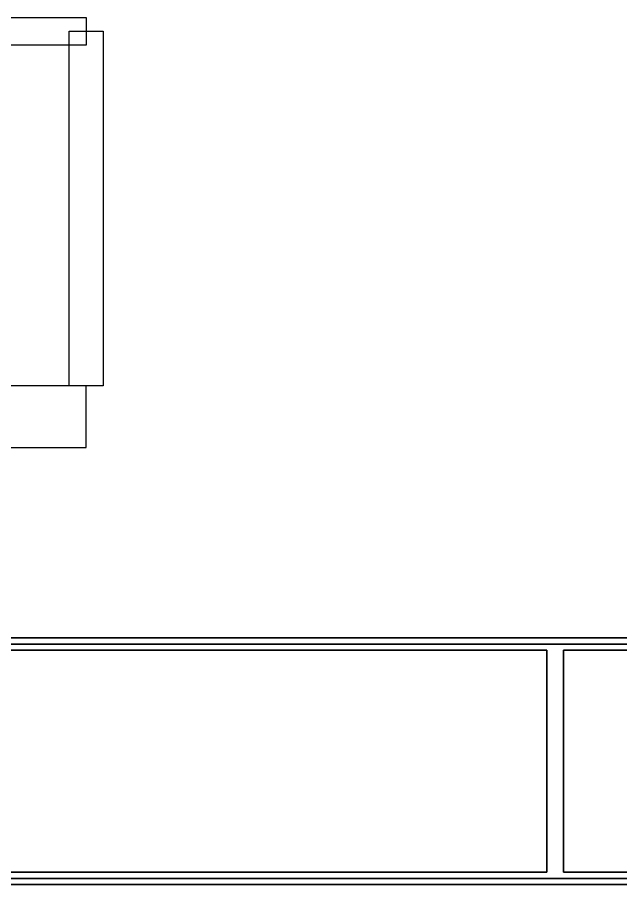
# Model space of a CAD drawing. Header units: millimetres. Extents: x -48000 to 1060615, y -2000 to 333000.
# Drawn here: x 9077 to 11032, y 105600 to 108412 of the extents above; entities that cross this region are included whole.
import ezdxf

# ---------------------------------------------------------------- set-up
doc = ezdxf.new("R2010")
doc.units = ezdxf.units.MM
doc.layers.add('D-STR-CORE', color=7, linetype='Continuous', lineweight=25)
doc.layers.add('D-STR-STRC', color=7, linetype='Continuous', lineweight=25)

msp = doc.modelspace()

# ---------------------------------------------------------------- linework, layer by layer
at = {"layer": 'D-STR-CORE'}
for points in [[(4700, 108411.67), (9300, 108411.67), (9300, 108321.67), (4700, 108321.67)], [(9245, 107216.67), (9245, 108366.67), (9355, 108366.67), (9355, 107216.67)], [(4700, 107016.67), (9300, 107016.67), (9300, 107216.67), (4700, 107216.67)]]:
    msp.add_lwpolyline(points, close=True, dxfattribs=at)
at = {"layer": 'D-STR-STRC'}
for points in [[(-12983.92, 106400), (12983.92, 106400)], [(12983.92, 106400), (-12983.92, 106400)], [(-12983.92, 106380), (12983.92, 106380)], [(12983.92, 106380), (-12983.92, 106380)], [(-12983.92, 105620), (12983.92, 105620)], [(12983.92, 105620), (-12983.92, 105620)], [(-12983.92, 105600), (12983.92, 105600)], [(12983.92, 105600), (-12983.92, 105600)]]:
    msp.add_lwpolyline(points, dxfattribs=at)
for points in [[(-12983.92, 106400), (-12983.92, 105600), (12983.92, 105600), (12983.92, 106400)], [(12983.92, 106400), (12983.92, 105600), (-12983.92, 105600), (-12983.92, 106400)], [(8683.45, 106360), (8683.45, 105640), (10792.44, 105640), (10792.44, 106360)], [(10792.44, 106360), (10792.44, 105640), (8683.45, 105640), (8683.45, 106360)], [(10847.44, 106360), (10847.44, 105640), (12883.92, 105640), (12883.92, 106360)], [(12883.92, 106360), (12883.92, 105640), (10847.44, 105640), (10847.44, 106360)]]:
    msp.add_lwpolyline(points, close=True, dxfattribs=at)

doc.saveas('drawing.dxf')
